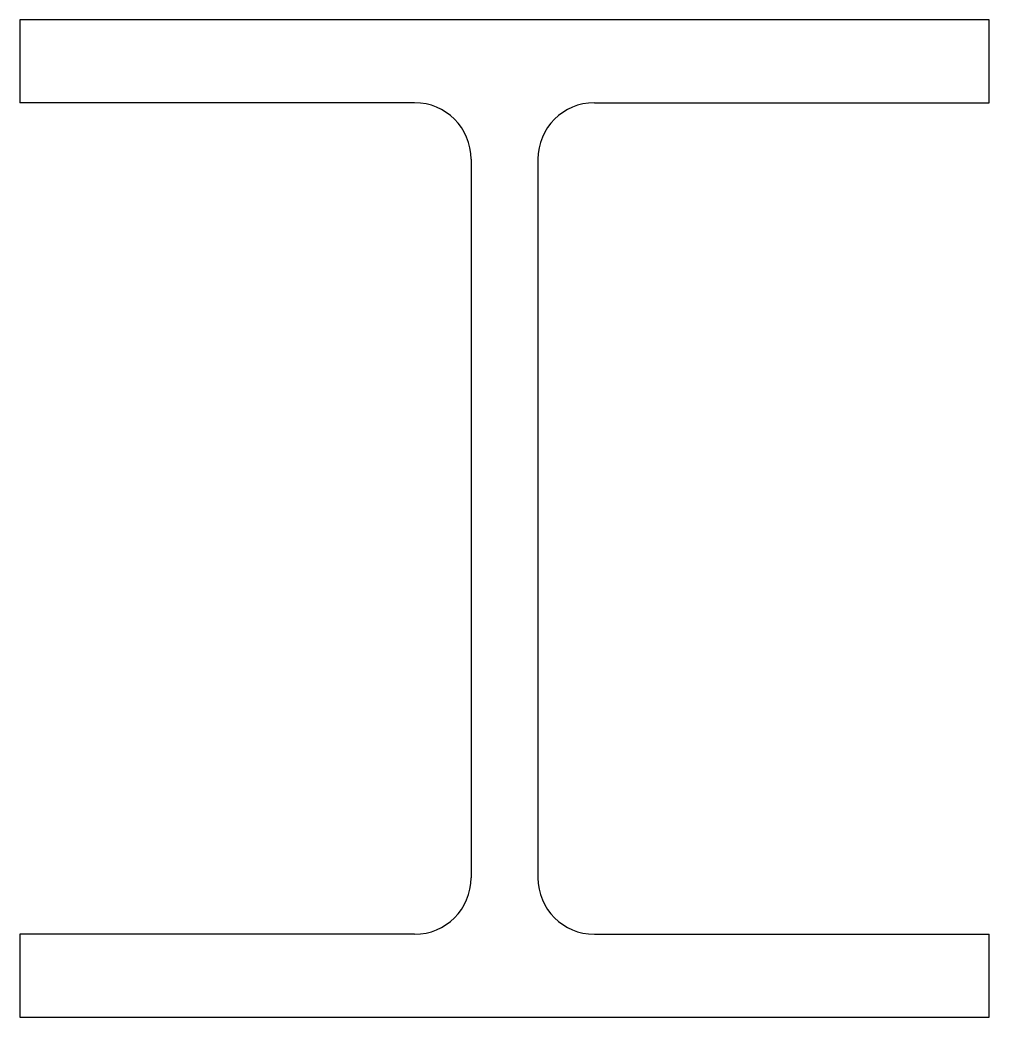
# Model space of a CAD drawing. Extents: x 0 to 103, y 0 to 106.
import ezdxf

# ---------------------------------------------------------------- set-up
doc = ezdxf.new("R2010")
doc.units = 0
doc.header["$MEASUREMENT"] = 0

# ---------------------------------------------------------------- blocks, each defined once
blk = doc.blocks.new('Architectural_Columns')
for p, q in [((41.95, 97.2), (0, 97.2)), ((61.05, 97.2), (103, 97.2)), ((47.95, 91.2), (47.95, 14.8)), ((55.05, 91.2), (55.05, 14.8)), ((41.95, 8.8), (0, 8.8)), ((61.05, 8.8), (103, 8.8))]:
    blk.add_line(p, q)
for points in [[(103, 97.2), (103, 106), (0, 106), (0, 97.2)], [(0, 8.8), (0, 0), (103, 0), (103, 8.8)]]:
    blk.add_lwpolyline(points)
for centre, start, end in [((41.95, 91.2), 0, 90), ((61.05, 91.2), 90, 180), ((41.95, 14.8), 270, 0), ((61.05, 14.8), 180, 270)]:
    blk.add_arc(centre, 6, start, end)

msp = doc.modelspace()

# ---------------------------------------------------------------- block references
msp.add_blockref('Architectural_Columns', (0, 0))

doc.saveas('drawing.dxf')
